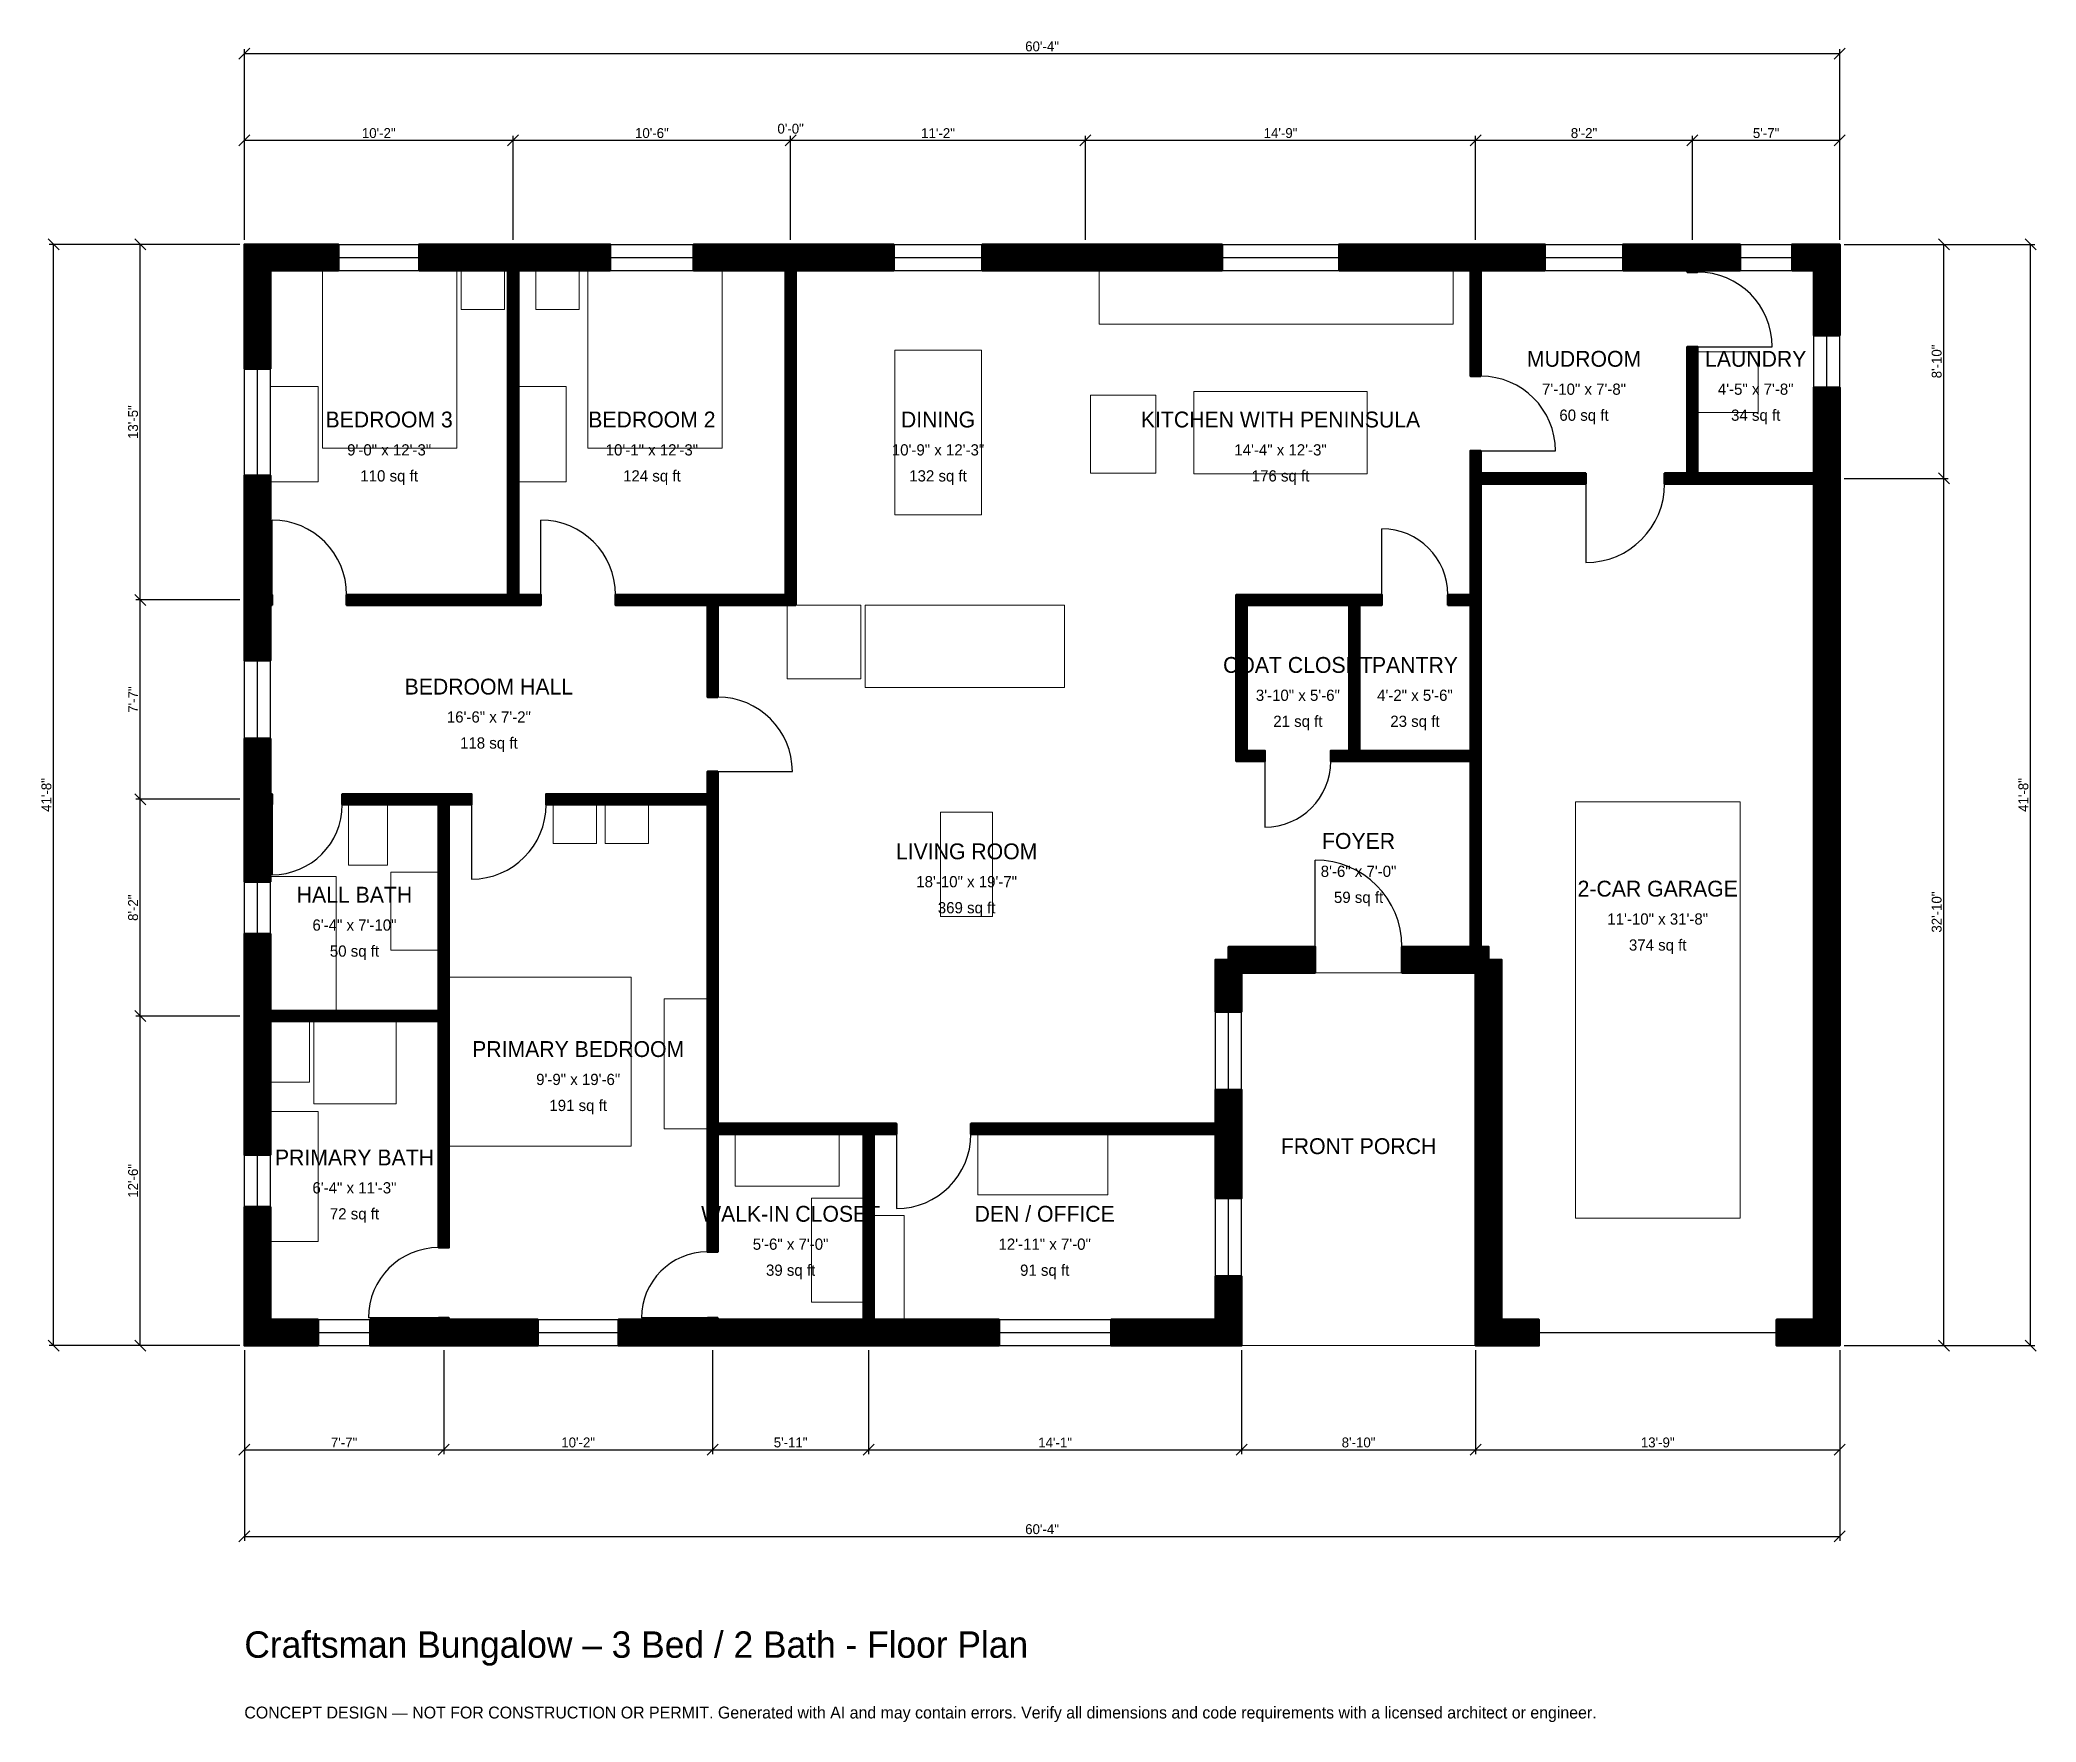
# Model space of a CAD drawing. Header units: inches. Extents: x -93 to 814, y -171 to 593.
import ezdxf
from ezdxf.enums import TextEntityAlignment as Align

# ---------------------------------------------------------------- set-up
doc = ezdxf.new("R2010")
doc.units = ezdxf.units.IN
doc.header["$MEASUREMENT"] = 0
doc.linetypes.add('DASHED', pattern=[0.6, 0.5, -0.1])
for name, color, linetype, lineweight in [('A-ANNO-DIMS', 1, 'Continuous', 13), ('A-ANNO-TEXT', 7, 'Continuous', 18), ('A-AREA-IDEN', 7, 'Continuous', 18), ('A-DOOR', 2, 'Continuous', 25), ('A-FLOR-FIXT', 9, 'Continuous', 13), ('A-FURN', 9, 'Continuous', 13), ('A-GLAZ', 4, 'Continuous', 25), ('A-SITE-PAVE', 8, 'Continuous', 13), ('A-WALL', 7, 'Continuous', 50), ('A-WALL-PATT', 8, 'Continuous', 13)]:
    doc.layers.add(name, color=color, linetype=linetype, lineweight=lineweight)
doc.dimstyles.new('PLAN', dxfattribs={"dimtxt": 4.5, "dimasz": 3, "dimexe": 2, "dimexo": 2, "dimgap": 1, "dimtad": 1, "dimdec": 0, "dimlunit": 4, "dimtsz": 2.5, "dimcen": 2.5, "dimclrd": 1, "dimclre": 1, "dimazin": 3, "dimtfac": 1, "dimtmove": 0, "dimatfit": 3})

msp = doc.modelspace()

# ---------------------------------------------------------------- hatches: boundary and pattern name
at = {"layer": 'A-WALL-PATT'}
h = msp.add_hatch(dxfattribs=at)
h.set_pattern_fill('ANSI31', color=8, scale=0.8)
h.paths.add_polyline_path([(206.6929, 0), (169.8819, 0), (169.8819, 11.811), (206.6929, 11.811), (210.2362, 11.811), (210.2362, 12.5984), (214.9606, 12.5984), (214.9606, 11.811), (218.5039, 11.811), (277.5591, 11.811), (281.1024, 11.811), (281.1024, 96.063), (214.9606, 96.063), (214.9606, 42.5197), (210.2362, 42.5197), (210.2362, 96.063), (210.2362, 100.7874), (210.2362, 245.6693), (137.0079, 245.6693), (137.0079, 250.3937), (210.2362, 250.3937), (210.2362, 260.6299), (214.9606, 260.6299), (214.9606, 250.3937), (214.9606, 245.6693), (214.9606, 100.7874), (281.1024, 100.7874), (285.8268, 100.7874), (296.063, 100.7874), (296.063, 96.063), (285.8268, 96.063), (285.8268, 11.811), (289.3701, 11.811), (342.7165, 11.811), (342.7165, 0), (289.3701, 0), (285.8268, 0), (285.8268, 0), (281.1024, 0), (281.1024, 0), (277.5591, 0), (218.5039, 0), (214.9606, 0), (214.9606, 0), (210.2362, 0), (210.2362, 0), (206.6929, 0)])
h.paths.add_polyline_path([(96.4567, 0), (92.9134, 0), (92.9134, 0), (88.189, 0), (88.189, 0), (84.6457, 0), (57.0866, 0), (57.0866, 11.811), (84.6457, 11.811), (88.189, 11.811), (88.189, 12.5984), (92.9134, 12.5984), (92.9134, 11.811), (96.4567, 11.811), (133.2677, 11.811), (133.2677, 0), (96.4567, 0)])
h.paths.add_polyline_path([(11.811, 0), (11.811, 0), (0, 0), (0, 0), (0, 0), (0, 11.811), (0, 11.811), (0, 62.9921), (11.811, 62.9921), (11.811, 11.811), (33.4646, 11.811), (33.4646, 0), (11.811, 0)])
h.paths.add_polyline_path([(0, 143.7008), (0, 147.2441), (0, 147.2441), (0, 151.9685), (0, 151.9685), (0, 155.5118), (0, 187.0079), (11.811, 187.0079), (11.811, 155.5118), (11.811, 151.9685), (88.189, 151.9685), (88.189, 245.6693), (44.4882, 245.6693), (44.4882, 250.3937), (88.189, 250.3937), (92.9134, 250.3937), (103.1496, 250.3937), (103.1496, 245.6693), (92.9134, 245.6693), (92.9134, 151.9685), (92.9134, 147.2441), (92.9134, 44.4882), (88.189, 44.4882), (88.189, 147.2441), (11.811, 147.2441), (11.811, 143.7008), (11.811, 86.6142), (0, 86.6142), (0, 143.7008)])
h.paths.add_polyline_path([(0, 242.126), (0, 245.6693), (0, 245.6693), (0, 250.3937), (0, 250.3937), (0, 253.937), (0, 275.5906), (11.811, 275.5906), (11.811, 253.937), (11.811, 250.3937), (12.5984, 250.3937), (12.5984, 245.6693), (11.811, 245.6693), (11.811, 242.126), (11.811, 210.6299), (0, 210.6299), (0, 242.126)])
h.paths.add_polyline_path([(0, 332.6772), (0, 336.2205), (0, 336.2205), (0, 340.9449), (0, 340.9449), (0, 344.4882), (0, 395.0787), (11.811, 395.0787), (11.811, 344.4882), (11.811, 340.9449), (12.5984, 340.9449), (12.5984, 336.2205), (11.811, 336.2205), (11.811, 332.6772), (11.811, 311.0236), (0, 311.0236), (0, 332.6772)])
h.paths.add_polyline_path([(0, 488.189), (0, 488.189), (0, 500), (0, 500), (0, 500), (11.811, 500), (11.811, 500), (42.7165, 500), (42.7165, 488.189), (11.811, 488.189), (11.811, 443.5039), (0, 443.5039), (0, 488.189)])
h.paths.add_polyline_path([(116.1417, 500), (119.685, 500), (119.685, 500), (124.4094, 500), (124.4094, 500), (127.9528, 500), (166.1417, 500), (166.1417, 488.189), (127.9528, 488.189), (124.4094, 488.189), (124.4094, 340.9449), (134.6457, 340.9449), (134.6457, 336.2205), (124.4094, 336.2205), (119.685, 336.2205), (46.4567, 336.2205), (46.4567, 340.9449), (119.685, 340.9449), (119.685, 488.189), (116.1417, 488.189), (79.3307, 488.189), (79.3307, 500), (116.1417, 500)])
h.paths.add_polyline_path([(242.126, 500), (245.6693, 500), (245.6693, 500), (250.3937, 500), (250.3937, 500), (253.937, 500), (294.8819, 500), (294.8819, 488.189), (253.937, 488.189), (250.3937, 488.189), (250.3937, 340.9449), (250.3937, 336.2205), (245.6693, 336.2205), (214.9606, 336.2205), (214.9606, 294.4882), (210.2362, 294.4882), (210.2362, 336.2205), (168.5039, 336.2205), (168.5039, 340.9449), (210.2362, 340.9449), (214.9606, 340.9449), (245.6693, 340.9449), (245.6693, 488.189), (242.126, 488.189), (203.937, 488.189), (203.937, 500), (242.126, 500)])
h.paths.add_polyline_path([(375.9843, 500), (387.7953, 500), (443.8976, 500), (443.8976, 488.189), (387.7953, 488.189), (375.9843, 488.189), (335.0394, 488.189), (335.0394, 500), (375.9843, 500)])
h.paths.add_polyline_path([(553.1496, 500), (556.6929, 500), (556.6929, 500), (561.4173, 500), (561.4173, 500), (564.9606, 500), (590.5512, 500), (590.5512, 488.189), (564.9606, 488.189), (561.4173, 488.189), (561.4173, 440.1575), (556.6929, 440.1575), (556.6929, 488.189), (553.1496, 488.189), (497.0472, 488.189), (497.0472, 500), (553.1496, 500)])
h.paths.add_polyline_path([(651.5748, 500), (655.1181, 500), (655.1181, 500), (659.8425, 500), (659.8425, 500), (663.3858, 500), (679.1339, 500), (679.1339, 488.189), (663.3858, 488.189), (659.8425, 488.189), (659.8425, 487.4016), (655.1181, 487.4016), (655.1181, 488.189), (651.5748, 488.189), (625.9843, 488.189), (625.9843, 500), (651.5748, 500)])
h.paths.add_polyline_path([(712.5984, 500), (712.5984, 500), (724.4094, 500), (724.4094, 500), (724.4095, 500), (724.4095, 488.189), (724.4094, 488.189), (724.4094, 458.6614), (712.5984, 458.6614), (712.5984, 488.189), (702.7559, 488.189), (702.7559, 500), (712.5984, 500)])
h.paths.add_polyline_path([(724.4094, 399.6063), (724.4094, 396.063), (724.4095, 396.063), (724.4095, 391.3386), (724.4094, 391.3386), (724.4094, 387.7953), (724.4094, 11.811), (724.4095, 11.811), (724.4095, 0), (724.4094, 0), (724.4094, 0), (712.5984, 0), (712.5984, 0), (695.6693, 0), (695.6693, 11.811), (712.5984, 11.811), (712.5984, 387.7953), (712.5984, 391.3386), (659.8425, 391.3386), (655.1181, 391.3386), (644.8819, 391.3386), (644.8819, 396.063), (655.1181, 396.063), (655.1181, 453.5433), (659.8425, 453.5433), (659.8425, 396.063), (712.5984, 396.063), (712.5984, 399.6063), (712.5984, 435.0394), (724.4094, 435.0394), (724.4094, 399.6063)])
h.paths.add_polyline_path([(570.8661, 0), (570.8661, 0), (559.0551, 0), (559.0551, 0), (559.0551, 0), (559.0551, 11.811), (559.0551, 11.811), (559.0551, 166.9291), (559.0551, 166.9291), (559.0551, 169.2913), (556.6929, 169.2913), (556.6929, 169.2913), (525.5906, 169.2913), (525.5906, 181.1024), (556.6929, 181.1024), (556.6929, 265.3543), (506.2992, 265.3543), (501.5748, 265.3543), (493.3071, 265.3543), (493.3071, 270.0787), (501.5748, 270.0787), (501.5748, 336.2205), (455.1181, 336.2205), (455.1181, 270.0787), (463.3858, 270.0787), (463.3858, 265.3543), (455.1181, 265.3543), (450.3937, 265.3543), (450.3937, 270.0787), (450.3937, 336.2205), (450.3937, 340.9449), (455.1181, 340.9449), (501.5748, 340.9449), (506.2992, 340.9449), (516.5354, 340.9449), (516.5354, 336.2205), (506.2992, 336.2205), (506.2992, 270.0787), (556.6929, 270.0787), (556.6929, 270.0787), (556.6929, 336.2205), (556.6929, 336.2205), (546.4567, 336.2205), (546.4567, 340.9449), (556.6929, 340.9449), (556.6929, 391.3386), (556.6929, 396.063), (556.6929, 406.2992), (561.4173, 406.2992), (561.4173, 396.063), (609.0551, 396.063), (609.0551, 391.3386), (561.4173, 391.3386), (561.4173, 340.9449), (561.4173, 340.9449), (561.4173, 265.3543), (561.4173, 265.3543), (561.4173, 181.1024), (564.9606, 181.1024), (564.9606, 175.1969), (570.8661, 175.1969), (570.8661, 11.811), (587.7953, 11.811), (587.7953, 0), (570.8661, 0)])
h.paths.add_polyline_path([(452.7559, 169.2913), (452.7559, 151.5748), (440.9449, 151.5748), (440.9449, 175.1969), (446.8504, 175.1969), (446.8504, 181.1024), (486.2205, 181.1024), (486.2205, 169.2913), (452.7559, 169.2913)])
h.paths.add_polyline_path([(452.7559, 104.3307), (452.7559, 100.7874), (452.7559, 100.7874), (452.7559, 96.063), (452.7559, 96.063), (452.7559, 92.5197), (452.7559, 66.9291), (440.9449, 66.9291), (440.9449, 92.5197), (440.9449, 96.063), (329.9213, 96.063), (329.9213, 100.7874), (440.9449, 100.7874), (440.9449, 104.3307), (440.9449, 116.1417), (452.7559, 116.1417), (452.7559, 104.3307)])
h.paths.add_polyline_path([(452.7559, 11.811), (452.7559, 11.811), (452.7559, 0), (452.7559, 0), (452.7559, 0), (440.9449, 0), (440.9449, 0), (393.5039, 0), (393.5039, 11.811), (440.9449, 11.811), (440.9449, 31.4961), (452.7559, 31.4961), (452.7559, 11.811)])

# ---------------------------------------------------------------- linework, layer by layer
at = {"layer": 'A-DOOR'}
for p, q in [((659.8425, 453.5433), (693.7008, 453.5433)), ((561.4173, 406.2992), (595.2756, 406.2992)), ((609.0551, 391.3386), (609.0551, 355.5118)), ((12.5984, 340.9449), (12.5984, 374.8031)), ((134.6457, 340.9449), (134.6457, 374.8031)), ((516.5354, 340.9449), (516.5354, 370.8661)), ((463.3858, 265.3543), (463.3858, 235.4331)), ((214.9606, 260.6299), (248.8189, 260.6299)), ((12.5984, 245.6693), (12.5984, 213.7795)), ((103.1496, 245.6693), (103.1496, 211.811)), ((486.2205, 181.1024), (486.2205, 220.4724)), ((296.063, 96.063), (296.063, 62.2047)), ((88.189, 12.5984), (56.2992, 12.5984)), ((210.2362, 12.5984), (180.315, 12.5984))]:
    msp.add_line(p, q, dxfattribs=at)
at = {"layer": 'A-DOOR', "linetype": 'DASHED'}
msp.add_line((587.7953, 5.9055), (695.6693, 5.9055), dxfattribs=at)
at = {"layer": 'A-DOOR'}
for centre, radius, start, end in [((659.8425, 453.5433), 33.8583, 0, 90), ((561.4173, 406.2992), 33.8583, 0, 90), ((609.0551, 391.3386), 35.8268, 270, 360), ((12.5984, 340.9449), 33.8583, 0, 90), ((134.6457, 340.9449), 33.8583, 0, 90), ((516.5354, 340.9449), 29.9213, 0, 90), ((214.9606, 260.6299), 33.8583, 0, 90), ((463.3858, 265.3543), 29.9213, 270, 360), ((12.5984, 245.6693), 31.8898, 270, 360), ((103.1496, 245.6693), 33.8583, 270, 360), ((486.2205, 181.1024), 39.3701, 0, 90), ((296.063, 96.063), 33.8583, 270, 360), ((88.189, 12.5984), 31.8898, 90, 180), ((210.2362, 12.5984), 29.9213, 90, 180)]:
    msp.add_arc(centre, radius, start, end, dxfattribs=at)
at = {"layer": 'A-FLOR-FIXT'}
for points in [[(388.189, 463.7795), (548.8189, 463.7795), (548.8189, 488.189), (388.189, 488.189)], [(431.1024, 395.8661), (509.8425, 395.8661), (509.8425, 433.2677), (431.1024, 433.2677)], [(47.2441, 218.1102), (64.9606, 218.1102), (64.9606, 245.6693), (47.2441, 245.6693)], [(11.811, 151.9685), (41.7323, 151.9685), (41.7323, 212.9921), (11.811, 212.9921)], [(66.5354, 179.5276), (88.189, 179.5276), (88.189, 214.9606), (66.5354, 214.9606)], [(11.811, 119.685), (29.5276, 119.685), (29.5276, 147.2441), (11.811, 147.2441)], [(31.4961, 109.8425), (68.8976, 109.8425), (68.8976, 147.2441), (31.4961, 147.2441)], [(11.811, 47.2441), (33.4646, 47.2441), (33.4646, 106.2992), (11.811, 106.2992)]]:
    msp.add_lwpolyline(points, close=True, dxfattribs=at)
at = {"layer": 'A-FURN'}
for points in [[(35.4331, 407.4803), (96.4567, 407.4803), (96.4567, 488.189), (35.4331, 488.189)], [(98.4252, 470.4724), (118.1102, 470.4724), (118.1102, 488.189), (98.4252, 488.189)], [(132.2835, 470.4724), (151.9685, 470.4724), (151.9685, 488.189), (132.2835, 488.189)], [(155.9055, 407.4803), (216.9291, 407.4803), (216.9291, 488.189), (155.9055, 488.189)], [(295.2756, 377.1654), (334.6457, 377.1654), (334.6457, 451.9685), (295.2756, 451.9685)], [(659.8425, 423.622), (687.4016, 423.622), (687.4016, 451.1811), (659.8425, 451.1811)], [(11.811, 392.126), (33.4646, 392.126), (33.4646, 435.4331), (11.811, 435.4331)], [(124.4094, 392.126), (146.063, 392.126), (146.063, 435.4331), (124.4094, 435.4331)], [(384.252, 396.063), (413.7795, 396.063), (413.7795, 431.4961), (384.252, 431.4961)], [(246.4567, 302.7559), (279.9213, 302.7559), (279.9213, 336.2205), (246.4567, 336.2205)], [(281.8898, 298.8189), (372.4409, 298.8189), (372.4409, 336.2205), (281.8898, 336.2205)], [(140.1575, 227.9528), (159.8425, 227.9528), (159.8425, 245.6693), (140.1575, 245.6693)], [(163.7795, 227.9528), (183.4646, 227.9528), (183.4646, 245.6693), (163.7795, 245.6693)], [(604.3307, 57.874), (679.1339, 57.874), (679.1339, 246.8504), (604.3307, 246.8504)], [(316.1417, 194.8819), (339.7638, 194.8819), (339.7638, 242.126), (316.1417, 242.126)], [(92.9134, 90.5512), (175.5906, 90.5512), (175.5906, 167.3228), (92.9134, 167.3228)], [(190.5512, 98.4252), (210.2362, 98.4252), (210.2362, 157.4803), (190.5512, 157.4803)], [(222.8346, 72.4409), (270.0787, 72.4409), (270.0787, 96.063), (222.8346, 96.063)], [(333.0709, 68.5039), (392.126, 68.5039), (392.126, 96.063), (333.0709, 96.063)], [(257.4803, 19.685), (281.1024, 19.685), (281.1024, 66.9291), (257.4803, 66.9291)], [(285.8268, 11.811), (299.6063, 11.811), (299.6063, 59.0551), (285.8268, 59.0551)]]:
    msp.add_lwpolyline(points, close=True, dxfattribs=at)
at = {"layer": 'A-GLAZ'}
for p, q in [((42.7165, 500), (79.3307, 500)), ((166.1417, 500), (203.937, 500)), ((294.8819, 500), (335.0394, 500)), ((443.8976, 500), (497.0472, 500)), ((590.5512, 500), (625.9843, 500)), ((679.1339, 500), (702.7559, 500)), ((42.7165, 494.0945), (79.3307, 494.0945)), ((166.1417, 494.0945), (203.937, 494.0945)), ((294.8819, 494.0945), (335.0394, 494.0945)), ((443.8976, 494.0945), (497.0472, 494.0945)), ((590.5512, 494.0945), (625.9843, 494.0945)), ((679.1339, 494.0945), (702.7559, 494.0945)), ((42.7165, 488.189), (79.3307, 488.189)), ((166.1417, 488.189), (203.937, 488.189)), ((294.8819, 488.189), (335.0394, 488.189)), ((443.8976, 488.189), (497.0472, 488.189)), ((590.5512, 488.189), (625.9843, 488.189)), ((679.1339, 488.189), (702.7559, 488.189)), ((712.5984, 435.0394), (712.5984, 458.6614)), ((718.5039, 435.0394), (718.5039, 458.6614)), ((724.4094, 435.0394), (724.4094, 458.6614)), ((0, 395.0787), (0, 443.5039)), ((5.9055, 395.0787), (5.9055, 443.5039)), ((11.811, 395.0787), (11.811, 443.5039)), ((0, 275.5906), (0, 311.0236)), ((5.9055, 275.5906), (5.9055, 311.0236)), ((11.811, 275.5906), (11.811, 311.0236)), ((0, 187.0079), (0, 210.6299)), ((5.9055, 187.0079), (5.9055, 210.6299)), ((11.811, 187.0079), (11.811, 210.6299)), ((440.9449, 116.1417), (440.9449, 151.5748)), ((446.8504, 116.1417), (446.8504, 151.5748)), ((452.7559, 116.1417), (452.7559, 151.5748)), ((0, 62.9921), (0, 86.6142)), ((5.9055, 62.9921), (5.9055, 86.6142)), ((11.811, 62.9921), (11.811, 86.6142)), ((440.9449, 31.4961), (440.9449, 66.9291)), ((446.8504, 31.4961), (446.8504, 66.9291)), ((452.7559, 31.4961), (452.7559, 66.9291)), ((33.4646, 11.811), (57.0866, 11.811)), ((133.2677, 11.811), (169.8819, 11.811)), ((342.7165, 11.811), (393.5039, 11.811)), ((33.4646, 5.9055), (57.0866, 5.9055)), ((33.4646, 0), (57.0866, 0)), ((133.2677, 5.9055), (169.8819, 5.9055)), ((133.2677, 0), (169.8819, 0)), ((342.7165, 5.9055), (393.5039, 5.9055)), ((342.7165, 0), (393.5039, 0))]:
    msp.add_line(p, q, dxfattribs=at)
at = {"layer": 'A-SITE-PAVE', "linetype": 'DASHED'}
msp.add_lwpolyline([(452.7559, 0), (559.0551, 0), (559.0551, 169.2913), (452.7559, 169.2913)], close=True, dxfattribs=at)
at = {"layer": 'A-WALL'}
for points in [[(0, 488.189), (0, 488.189), (0, 500), (0, 500), (0, 500), (11.811, 500), (11.811, 500), (42.7165, 500), (42.7165, 488.189), (11.811, 488.189), (11.811, 443.5039), (0, 443.5039), (0, 488.189)], [(116.1417, 500), (119.685, 500), (119.685, 500), (124.4094, 500), (124.4094, 500), (127.9528, 500), (166.1417, 500), (166.1417, 488.189), (127.9528, 488.189), (124.4094, 488.189), (124.4094, 340.9449), (134.6457, 340.9449), (134.6457, 336.2205), (124.4094, 336.2205), (119.685, 336.2205), (46.4567, 336.2205), (46.4567, 340.9449), (119.685, 340.9449), (119.685, 488.189), (116.1417, 488.189), (79.3307, 488.189), (79.3307, 500), (116.1417, 500)], [(242.126, 500), (245.6693, 500), (245.6693, 500), (250.3937, 500), (250.3937, 500), (253.937, 500), (294.8819, 500), (294.8819, 488.189), (253.937, 488.189), (250.3937, 488.189), (250.3937, 340.9449), (250.3937, 336.2205), (245.6693, 336.2205), (214.9606, 336.2205), (214.9606, 294.4882), (210.2362, 294.4882), (210.2362, 336.2205), (168.5039, 336.2205), (168.5039, 340.9449), (210.2362, 340.9449), (214.9606, 340.9449), (245.6693, 340.9449), (245.6693, 488.189), (242.126, 488.189), (203.937, 488.189), (203.937, 500), (242.126, 500)], [(375.9843, 500), (387.7953, 500), (443.8976, 500), (443.8976, 488.189), (387.7953, 488.189), (375.9843, 488.189), (335.0394, 488.189), (335.0394, 500), (375.9843, 500)], [(553.1496, 500), (556.6929, 500), (556.6929, 500), (561.4173, 500), (561.4173, 500), (564.9606, 500), (590.5512, 500), (590.5512, 488.189), (564.9606, 488.189), (561.4173, 488.189), (561.4173, 440.1575), (556.6929, 440.1575), (556.6929, 488.189), (553.1496, 488.189), (497.0472, 488.189), (497.0472, 500), (553.1496, 500)], [(651.5748, 500), (655.1181, 500), (655.1181, 500), (659.8425, 500), (659.8425, 500), (663.3858, 500), (679.1339, 500), (679.1339, 488.189), (663.3858, 488.189), (659.8425, 488.189), (659.8425, 487.4016), (655.1181, 487.4016), (655.1181, 488.189), (651.5748, 488.189), (625.9843, 488.189), (625.9843, 500), (651.5748, 500)], [(712.5984, 500), (712.5984, 500), (724.4094, 500), (724.4094, 500), (724.4095, 500), (724.4095, 488.189), (724.4094, 488.189), (724.4094, 458.6614), (712.5984, 458.6614), (712.5984, 488.189), (702.7559, 488.189), (702.7559, 500), (712.5984, 500)], [(724.4094, 399.6063), (724.4094, 396.063), (724.4095, 396.063), (724.4095, 391.3386), (724.4094, 391.3386), (724.4094, 387.7953), (724.4094, 11.811), (724.4095, 11.811), (724.4095, 0), (724.4094, 0), (724.4094, 0), (712.5984, 0), (712.5984, 0), (695.6693, 0), (695.6693, 11.811), (712.5984, 11.811), (712.5984, 387.7953), (712.5984, 391.3386), (659.8425, 391.3386), (655.1181, 391.3386), (644.8819, 391.3386), (644.8819, 396.063), (655.1181, 396.063), (655.1181, 453.5433), (659.8425, 453.5433), (659.8425, 396.063), (712.5984, 396.063), (712.5984, 399.6063), (712.5984, 435.0394), (724.4094, 435.0394), (724.4094, 399.6063)], [(570.8661, 0), (570.8661, 0), (559.0551, 0), (559.0551, 0), (559.0551, 0), (559.0551, 11.811), (559.0551, 11.811), (559.0551, 166.9291), (559.0551, 166.9291), (559.0551, 169.2913), (556.6929, 169.2913), (556.6929, 169.2913), (525.5906, 169.2913), (525.5906, 181.1024), (556.6929, 181.1024), (556.6929, 265.3543), (506.2992, 265.3543), (501.5748, 265.3543), (493.3071, 265.3543), (493.3071, 270.0787), (501.5748, 270.0787), (501.5748, 336.2205), (455.1181, 336.2205), (455.1181, 270.0787), (463.3858, 270.0787), (463.3858, 265.3543), (455.1181, 265.3543), (450.3937, 265.3543), (450.3937, 270.0787), (450.3937, 336.2205), (450.3937, 340.9449), (455.1181, 340.9449), (501.5748, 340.9449), (506.2992, 340.9449), (516.5354, 340.9449), (516.5354, 336.2205), (506.2992, 336.2205), (506.2992, 270.0787), (556.6929, 270.0787), (556.6929, 270.0787), (556.6929, 336.2205), (556.6929, 336.2205), (546.4567, 336.2205), (546.4567, 340.9449), (556.6929, 340.9449), (556.6929, 391.3386), (556.6929, 396.063), (556.6929, 406.2992), (561.4173, 406.2992), (561.4173, 396.063), (609.0551, 396.063), (609.0551, 391.3386), (561.4173, 391.3386), (561.4173, 340.9449), (561.4173, 340.9449), (561.4173, 265.3543), (561.4173, 265.3543), (561.4173, 181.1024), (564.9606, 181.1024), (564.9606, 175.1969), (570.8661, 175.1969), (570.8661, 11.811), (587.7953, 11.811), (587.7953, 0), (570.8661, 0)], [(0, 332.6772), (0, 336.2205), (0, 336.2205), (0, 340.9449), (0, 340.9449), (0, 344.4882), (0, 395.0787), (11.811, 395.0787), (11.811, 344.4882), (11.811, 340.9449), (12.5984, 340.9449), (12.5984, 336.2205), (11.811, 336.2205), (11.811, 332.6772), (11.811, 311.0236), (0, 311.0236), (0, 332.6772)], [(0, 242.126), (0, 245.6693), (0, 245.6693), (0, 250.3937), (0, 250.3937), (0, 253.937), (0, 275.5906), (11.811, 275.5906), (11.811, 253.937), (11.811, 250.3937), (12.5984, 250.3937), (12.5984, 245.6693), (11.811, 245.6693), (11.811, 242.126), (11.811, 210.6299), (0, 210.6299), (0, 242.126)], [(206.6929, 0), (169.8819, 0), (169.8819, 11.811), (206.6929, 11.811), (210.2362, 11.811), (210.2362, 12.5984), (214.9606, 12.5984), (214.9606, 11.811), (218.5039, 11.811), (277.5591, 11.811), (281.1024, 11.811), (281.1024, 96.063), (214.9606, 96.063), (214.9606, 42.5197), (210.2362, 42.5197), (210.2362, 96.063), (210.2362, 100.7874), (210.2362, 245.6693), (137.0079, 245.6693), (137.0079, 250.3937), (210.2362, 250.3937), (210.2362, 260.6299), (214.9606, 260.6299), (214.9606, 250.3937), (214.9606, 245.6693), (214.9606, 100.7874), (281.1024, 100.7874), (285.8268, 100.7874), (296.063, 100.7874), (296.063, 96.063), (285.8268, 96.063), (285.8268, 11.811), (289.3701, 11.811), (342.7165, 11.811), (342.7165, 0), (289.3701, 0), (285.8268, 0), (285.8268, 0), (281.1024, 0), (281.1024, 0), (277.5591, 0), (218.5039, 0), (214.9606, 0), (214.9606, 0), (210.2362, 0), (210.2362, 0), (206.6929, 0)], [(0, 143.7008), (0, 147.2441), (0, 147.2441), (0, 151.9685), (0, 151.9685), (0, 155.5118), (0, 187.0079), (11.811, 187.0079), (11.811, 155.5118), (11.811, 151.9685), (88.189, 151.9685), (88.189, 245.6693), (44.4882, 245.6693), (44.4882, 250.3937), (88.189, 250.3937), (92.9134, 250.3937), (103.1496, 250.3937), (103.1496, 245.6693), (92.9134, 245.6693), (92.9134, 151.9685), (92.9134, 147.2441), (92.9134, 44.4882), (88.189, 44.4882), (88.189, 147.2441), (11.811, 147.2441), (11.811, 143.7008), (11.811, 86.6142), (0, 86.6142), (0, 143.7008)], [(452.7559, 169.2913), (452.7559, 151.5748), (440.9449, 151.5748), (440.9449, 175.1969), (446.8504, 175.1969), (446.8504, 181.1024), (486.2205, 181.1024), (486.2205, 169.2913), (452.7559, 169.2913)], [(452.7559, 104.3307), (452.7559, 100.7874), (452.7559, 100.7874), (452.7559, 96.063), (452.7559, 96.063), (452.7559, 92.5197), (452.7559, 66.9291), (440.9449, 66.9291), (440.9449, 92.5197), (440.9449, 96.063), (329.9213, 96.063), (329.9213, 100.7874), (440.9449, 100.7874), (440.9449, 104.3307), (440.9449, 116.1417), (452.7559, 116.1417), (452.7559, 104.3307)], [(11.811, 0), (11.811, 0), (0, 0), (0, 0), (0, 0), (0, 11.811), (0, 11.811), (0, 62.9921), (11.811, 62.9921), (11.811, 11.811), (33.4646, 11.811), (33.4646, 0), (11.811, 0)], [(452.7559, 11.811), (452.7559, 11.811), (452.7559, 0), (452.7559, 0), (452.7559, 0), (440.9449, 0), (440.9449, 0), (393.5039, 0), (393.5039, 11.811), (440.9449, 11.811), (440.9449, 31.4961), (452.7559, 31.4961), (452.7559, 11.811)], [(96.4567, 0), (92.9134, 0), (92.9134, 0), (88.189, 0), (88.189, 0), (84.6457, 0), (57.0866, 0), (57.0866, 11.811), (84.6457, 11.811), (88.189, 11.811), (88.189, 12.5984), (92.9134, 12.5984), (92.9134, 11.811), (96.4567, 11.811), (133.2677, 11.811), (133.2677, 0), (96.4567, 0)]]:
    msp.add_lwpolyline(points, close=True, dxfattribs=at)

# ---------------------------------------------------------------- texts
at = {"layer": 'A-ANNO-TEXT'}
for s, height, p in [('Craftsman Bungalow – 3 Bed / 2 Bath - Floor Plan', 12, (0, -141.7323)), ('CONCEPT DESIGN — NOT FOR CONSTRUCTION OR PERMIT. Generated with AI and may contain errors. Verify all dimensions and code requirements with a licensed architect or engineer.', 5.4, (0, -169.2913))]:
    msp.add_text(s, height=height, dxfattribs=at).set_placement(p)
at = {"layer": 'A-AREA-IDEN'}
for s, height, p in [('MUDROOM', 7.2, (608.2677, 448.0315)), ('LAUNDRY', 7.2, (686.2205, 448.0315)), ('7\'-10" x 7\'-8"', 5.1, (608.2677, 434.252)), ('4\'-5" x 7\'-8"', 5.1, (686.2205, 434.252)), ('BEDROOM 3', 7.2, (65.748, 420.4724)), ('BEDROOM 2', 7.2, (185.0394, 420.4724)), ('DINING', 7.2, (314.9606, 420.4724)), ('KITCHEN WITH PENINSULA', 7.2, (470.4724, 420.4724)), ('60 sq ft', 5.1, (608.2677, 422.4409)), ('34 sq ft', 5.1, (686.2205, 422.4409)), ('9\'-0" x 12\'-3"', 5.1, (65.748, 406.6929)), ('10\'-1" x 12\'-3"', 5.1, (185.0394, 406.6929)), ('10\'-9" x 12\'-3"', 5.1, (314.9606, 406.6929)), ('14\'-4" x 12\'-3"', 5.1, (470.4724, 406.6929)), ('110 sq ft', 5.1, (65.748, 394.8819)), ('124 sq ft', 5.1, (185.0394, 394.8819)), ('132 sq ft', 5.1, (314.9606, 394.8819)), ('176 sq ft', 5.1, (470.4724, 394.8819)), ('COAT CLOSET', 7.2, (478.3465, 309.0551)), ('PANTRY', 7.2, (531.4961, 309.0551)), ('BEDROOM HALL', 7.2, (111.0236, 299.2126)), ('3\'-10" x 5\'-6"', 5.1, (478.3465, 295.2756)), ('4\'-2" x 5\'-6"', 5.1, (531.4961, 295.2756)), ('16\'-6" x 7\'-2"', 5.1, (111.0236, 285.4331)), ('21 sq ft', 5.1, (478.3465, 283.4646)), ('23 sq ft', 5.1, (531.4961, 283.4646)), ('118 sq ft', 5.1, (111.0236, 273.622)), ('LIVING ROOM', 7.2, (327.9528, 224.4094)), ('FOYER', 7.2, (505.9055, 229.1339)), ('8\'-6" x 7\'-0"', 5.1, (505.9055, 215.3543)), ('18\'-10" x 19\'-7"', 5.1, (327.9528, 210.6299)), ('2-CAR GARAGE', 7.2, (641.7323, 207.4803)), ('HALL BATH', 7.2, (50, 204.7244)), ('369 sq ft', 5.1, (327.9528, 198.8189)), ('59 sq ft', 5.1, (505.9055, 203.5433)), ('6\'-4" x 7\'-10"', 5.1, (50, 190.9449)), ('11\'-10" x 31\'-8"', 5.1, (641.7323, 193.7008)), ('50 sq ft', 5.1, (50, 179.1339)), ('374 sq ft', 5.1, (641.7323, 181.8898)), ('PRIMARY BEDROOM', 7.2, (151.5748, 134.6457)), ('9\'-9" x 19\'-6"', 5.1, (151.5748, 120.8661)), ('191 sq ft', 5.1, (151.5748, 109.0551)), ('FRONT PORCH', 7.2, (505.9055, 90.5512)), ('PRIMARY BATH', 7.2, (50, 85.4331)), ('6\'-4" x 11\'-3"', 5.1, (50, 71.6535)), ('WALK-IN CLOSET', 7.2, (248.0315, 59.8425)), ('DEN / OFFICE', 7.2, (363.3858, 59.8425)), ('72 sq ft', 5.1, (50, 59.8425)), ('5\'-6" x 7\'-0"', 5.1, (248.0315, 46.063)), ('12\'-11" x 7\'-0"', 5.1, (363.3858, 46.063)), ('39 sq ft', 5.1, (248.0315, 34.252)), ('91 sq ft', 5.1, (363.3858, 34.252))]:
    msp.add_text(s, height=height, dxfattribs=at).set_placement(p, align=Align.MIDDLE_CENTER)

# ---------------------------------------------------------------- dimensions: what is measured, and where the dimension line sits
at = {"layer": 'A-ANNO-DIMS'}
for base, p1, p2, text in [((0, 586.6142), (0, 500), (724.4094, 500), '60\'-4"'), ((0, 547.2441), (0, 500), (122.0472, 500), '10\'-2"'), ((122.0472, 547.2441), (122.0472, 500), (248.0315, 500), '10\'-6"'), ((248.0315, 547.2441), (248.0315, 500), (248.0315, 500), '0\'-0"'), ((248.0315, 547.2441), (248.0315, 500), (381.8898, 500), '11\'-2"'), ((381.8898, 547.2441), (381.8898, 500), (559.0551, 500), '14\'-9"'), ((559.0551, 547.2441), (559.0551, 500), (657.4803, 500), '8\'-2"'), ((657.4803, 547.2441), (657.4803, 500), (724.4094, 500), '5\'-7"'), ((0, -47.2441), (0, 0), (90.5512, 0), '7\'-7"'), ((0, -86.6142), (0, 0), (724.4094, 0), '60\'-4"'), ((90.5512, -47.2441), (90.5512, 0), (212.5984, 0), '10\'-2"'), ((212.5984, -47.2441), (212.5984, 0), (283.4646, 0), '5\'-11"'), ((283.4646, -47.2441), (283.4646, 0), (452.7559, 0), '14\'-1"'), ((452.7559, -47.2441), (452.7559, 0), (559.0551, 0), '8\'-10"'), ((559.0551, -47.2441), (559.0551, 0), (724.4094, 0), '13\'-9"')]:
    msp.add_linear_dim(base=base, p1=p1, p2=p2, text=text, dimstyle='PLAN', dxfattribs=at).render()
for base, p1, p2, text in [((-86.6142, 0), (0, 0), (0, 500), '41\'-8"'), ((-47.2441, 338.5827), (0, 338.5827), (0, 500), '13\'-5"'), ((771.6535, 393.7008), (724.4094, 393.7008), (724.4094, 500), '8\'-10"'), ((811.0236, 0), (724.4094, 0), (724.4094, 500), '41\'-8"'), ((771.6535, 0), (724.4094, 0), (724.4094, 393.7008), '32\'-10"'), ((-47.2441, 248.0315), (0, 248.0315), (0, 338.5827), '7\'-7"'), ((-47.2441, 149.6063), (0, 149.6063), (0, 248.0315), '8\'-2"'), ((-47.2441, 0), (0, 0), (0, 149.6063), '12\'-6"')]:
    msp.add_linear_dim(base=base, p1=p1, p2=p2, angle=90, text=text, dimstyle='PLAN', dxfattribs=at).render()

doc.saveas('drawing.dxf')
